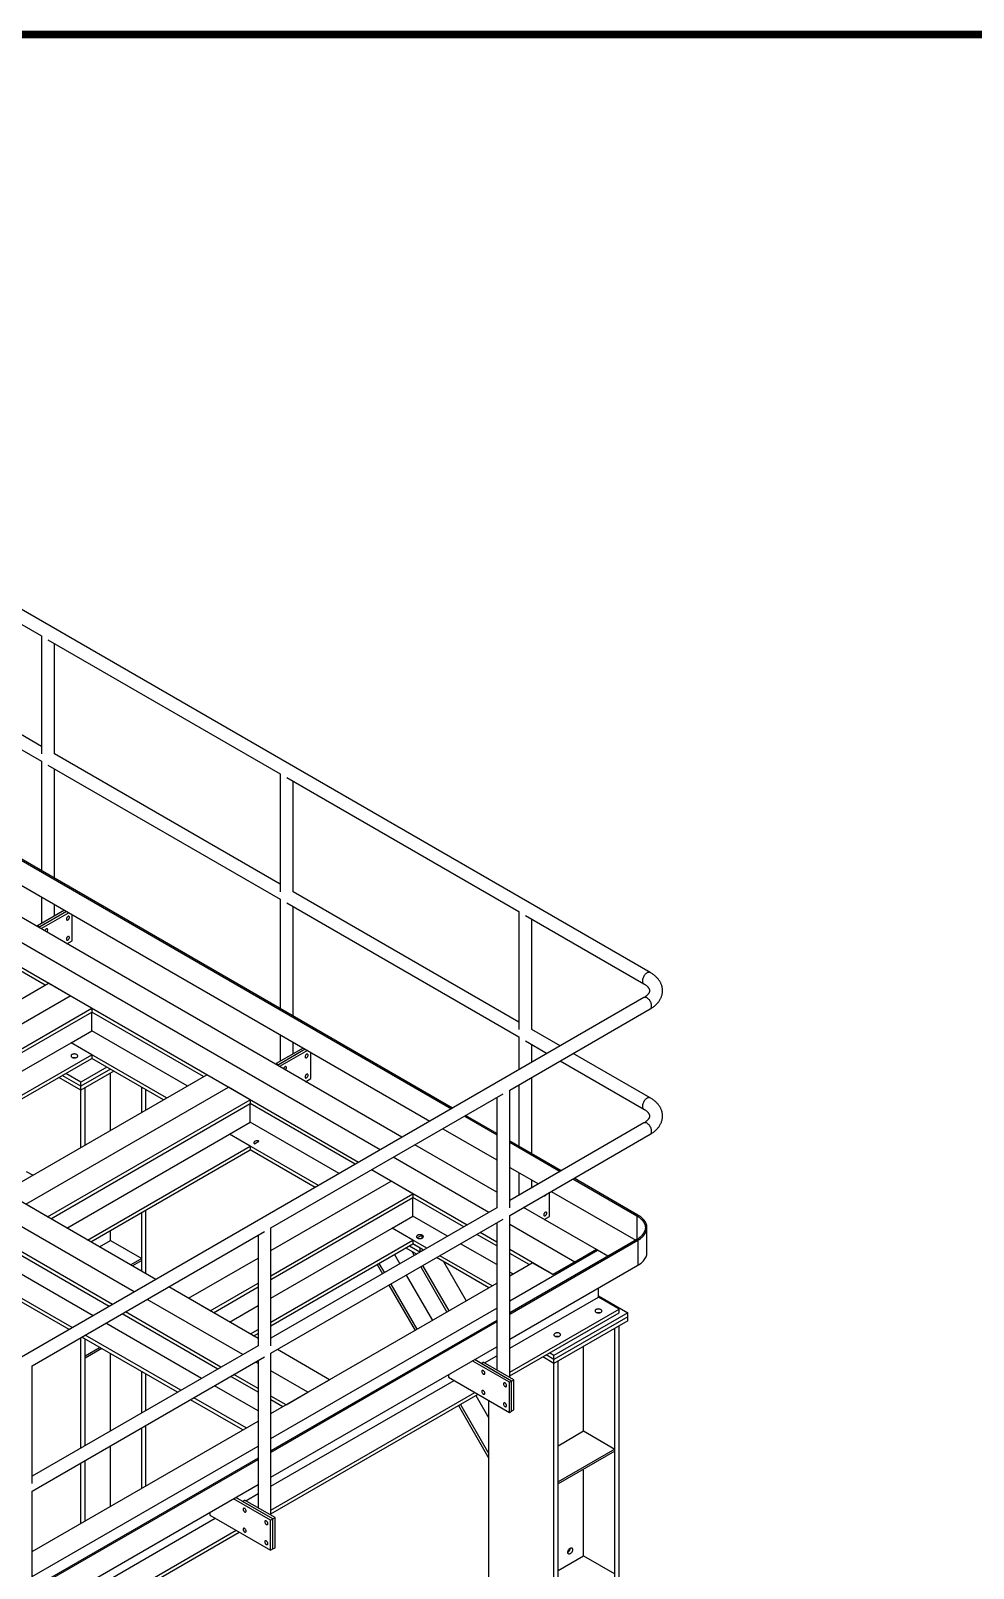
# Model space of a CAD drawing. Header units: millimetres. Extents: x 0 to 16187, y -20471 to 6290.
# Drawn here: x 3511.6 to 3634.4, y 2103.1 to 2303.5 of the extents above; entities that cross this region are included whole.
import ezdxf
from ezdxf.enums import TextEntityAlignment as Align

# ---------------------------------------------------------------- set-up
doc = ezdxf.new("R2010")
doc.units = ezdxf.units.MM
doc.layers.add('BORDER1', color=3, linetype='Continuous')
doc.layers.add('BORDER2', color=7, linetype='Continuous')
doc.styles.add('ROMANC', font='ROMANC', dxfattribs={"height": 5})
doc.styles.add('ROMANS', font='ROMANS.shx', dxfattribs={"width": 0.8})
doc.styles.add('ROMANT', font='ROMANT', dxfattribs={"height": 4})

# ---------------------------------------------------------------- blocks, each defined once
blk = doc.blocks.new('*U609')
at = {"layer": 'BORDER1', "color": 154, "true_color": 0x1859a9, "const_width": 1}
blk.add_lwpolyline([(1.81, 811), (1144, 811), (1144, 0), (0, 0), (0, 811)], close=True, dxfattribs=at)
at = {"layer": 'BORDER2', "flags": 8}
for tag, height, style, p in [('REV-A', 3.24, 'ROMANS', (986.93, 140.25)), ('RE-A', 8.06, 'ROMANT', (1084.63, 7.17))]:
    blk.add_attdef(tag, text='', height=height, dxfattribs=dict(at, style=style)).set_placement(p, align=Align.CENTER)
at = {"layer": 'BORDER2', "style": 'ROMANS', "width": 3.830216}
blk.add_attdef('DATE-A', text='', height=3.24, dxfattribs=at).set_placement((995.51, 140.25), (1008.51, 140.25), align=Align.FIT)
at = {"layer": 'BORDER2'}
for tag, height, style, p in [('DRN-A', 3.24, 'ROMANS', (1018.38, 140.25)), ('CHD-A', 3.24, 'ROMANS', (1032.35, 140.25)), ('APD-A', 3.24, 'ROMANS', (1046.64, 140.25)), ('CONS_CONT_VEND', 4.2, 'ROMANC', (1061.39, 72.83))]:
    blk.add_attdef(tag, text='', height=height, dxfattribs=dict(at, style=style)).set_placement(p, align=Align.CENTER)
at = {"layer": 'BORDER2', "style": 'ROMANS', "width": 0.8}
for tag, p, height in [('1:X', (997.23, 122.55), 3.5), ('LOC', (1042.74, 122.55), 3.5), ('PROJ_NO', (1118.64, 122.55), 3.5), ('CONS_DRG_NO', (1011, 63), 3)]:
    blk.add_attdef(tag, p, '', height=height, dxfattribs=at)
at = {"layer": 'BORDER2', "lineweight": 30, "width": 0.8, "flags": 104}
blk.add_attdef('COMMENTS-A', text='', height=2.2, dxfattribs=at).set_placement((1055.21, 142.07), align=Align.MIDDLE_LEFT)
at = {"layer": 'BORDER2', "style": 'ROMANS', "width": 0.8}
for tag, p in [('PROJECT_TITLE_1', (1061.07, 55.35)), ('PROJECT_TITLE_2', (1061.07, 49.3))]:
    blk.add_attdef(tag, text='', height=3.5, dxfattribs=at).set_placement(p, align=Align.MIDDLE)
at = {"layer": 'BORDER2', "style": 'ROMANT', "width": 0.8}
for tag, p in [('DRG_TITLE_1', (1061.07, 36.31)), ('DRG_TITLE_2', (1061.07, 28.31)), ('DRG_TITLE_3', (1061.07, 20.31))]:
    blk.add_attdef(tag, text='', height=5, dxfattribs=at).set_placement(p, align=Align.CENTER)
at = {"layer": 'BORDER2', "style": 'ROMANT'}
for tag, p in [('AR', (995, 7.17)), ('PA', (1011.74, 7.17)), ('DC', (1028.45, 7.17)), ('TS', (1120.84, 7.17))]:
    blk.add_attdef(tag, p, '', height=8.06, dxfattribs=at)
for tag, p in [('SRNO', (1074.7, 7.17)), ('SH', (1115.8, 7.18))]:
    blk.add_attdef(tag, text='', height=8.06, dxfattribs=at).set_placement(p, align=Align.RIGHT)
at = {"layer": 'BORDER2', "style": 'ROMANS', "flags": 2}
blk.add_attdef('TB_VERSION', text='', height=2, dxfattribs=at).set_placement((1, -1), align=Align.TOP_LEFT)

msp = doc.modelspace()

# ---------------------------------------------------------------- linework, layer by layer
at = {"color": 7, "linetype": 'Continuous', "lineweight": 25}
for p, q in [((3592.31138, 2180.76462), (3412.90425, 2284.33416)), ((3412.34086, 2251.96728), (3566.40257, 2163.02935)), ((3566.54399, 2163.11099), (3412.48228, 2252.04892)), ((3417.74316, 2245.58244), (3563.57369, 2161.39626)), ((3559.9418, 2159.29962), (3414.77283, 2243.10389)), ((3482.69424, 2242.09617), (3512.96287, 2224.62246)), ((3554.28495, 2156.03399), (3409.11597, 2239.83826)), ((3557.11337, 2157.66681), (3411.9444, 2241.47107)), ((3482.69424, 2225.76535), (3512.96287, 2208.29165)), ((3512.96287, 2210.24073), (3483.53817, 2227.22725)), ((3512.96287, 2224.62246), (3512.96287, 2209.26627)), ((3513.80693, 2224.13519), (3544.07556, 2206.66148)), ((3514.65087, 2209.26627), (3514.65087, 2223.648)), ((3512.96287, 2208.29165), (3512.96287, 2194.04271)), ((3513.80693, 2207.80438), (3544.07556, 2190.33067)), ((3544.07556, 2192.27975), (3514.65087, 2209.26627)), ((3514.65087, 2193.06825), (3514.65087, 2207.31719)), ((3544.07556, 2206.66148), (3544.07556, 2191.30529)), ((3544.91963, 2206.17421), (3575.18826, 2188.70051)), ((3545.76356, 2191.30529), (3545.76356, 2205.68702)), ((3512.96287, 2190.61327), (3512.96287, 2187.17169)), ((3544.07556, 2190.33067), (3544.07556, 2176.08173)), ((3544.91963, 2189.8434), (3575.18826, 2172.36969)), ((3575.18826, 2174.31877), (3545.76356, 2191.30529)), ((3515.94369, 2188.89248), (3512.4389, 2186.86921)), ((3516.22653, 2188.7292), (3512.59464, 2186.63255)), ((3516.22653, 2188.7292), (3512.72174, 2186.70592)), ((3516.50937, 2188.56591), (3512.87749, 2186.46927)), ((3514.65087, 2188.14615), (3514.65087, 2189.63881)), ((3516.96438, 2184.90919), (3516.96438, 2188.30324)), ((3545.76356, 2175.10727), (3545.76356, 2189.35621)), ((3575.18826, 2188.70051), (3575.18826, 2173.34431)), ((3576.03233, 2188.21324), (3591.46745, 2179.30273)), ((3576.87626, 2173.34431), (3576.87626, 2187.72604)), ((3513.42878, 2179.12983), (3500.61607, 2186.52645)), ((3512.72174, 2186.70592), (3512.4389, 2186.86921)), ((3512.4389, 2186.86921), (3512.4389, 2186.72246)), ((3516.27215, 2184.50957), (3516.96438, 2184.90919)), ((3427.8836, 2129.74565), (3513.85311, 2179.37479)), ((3430.71202, 2128.11283), (3516.68154, 2177.74198)), ((3516.68154, 2177.74198), (3513.85311, 2179.37479)), ((3519.50996, 2176.10916), (3516.68154, 2177.74198)), ((3433.54045, 2126.48002), (3519.50996, 2176.10916)), ((3591.46745, 2177.49899), (3470.7219, 2107.79407)), ((3519.50996, 2176.10916), (3519.50996, 2175.61923)), ((3573.98476, 2165.45737), (3592.31138, 2176.0371)), ((3493.51679, 2160.61369), (3519.50996, 2175.61923)), ((3519.50996, 2173.18544), (3519.50996, 2175.61923)), ((3534.0763, 2167.21027), (3519.50996, 2175.61923)), ((3495.62475, 2159.39679), (3516.80882, 2171.6261)), ((3516.80882, 2171.6261), (3519.50996, 2173.18544)), ((3519.50996, 2170.06676), (3516.80882, 2171.6261)), ((3529.26719, 2164.43403), (3516.80882, 2171.6261)), ((3531.96834, 2165.99337), (3519.50996, 2173.18544)), ((3544.07556, 2172.65229), (3544.07556, 2169.21071)), ((3545.76356, 2170.18517), (3545.76356, 2171.67783)), ((3575.18826, 2172.36969), (3575.18826, 2168.10122)), ((3576.03233, 2171.88242), (3578.88527, 2170.23545)), ((3580.57341, 2171.20999), (3576.87626, 2173.34431)), ((3498.3259, 2157.83745), (3519.50996, 2170.06676)), ((3519.50996, 2170.06676), (3519.50996, 2169.57683)), ((3547.05638, 2170.9315), (3543.5516, 2168.90823)), ((3547.33923, 2170.76822), (3543.70734, 2168.67158)), ((3547.33923, 2170.76822), (3543.83444, 2168.74495)), ((3547.62207, 2170.60494), (3543.99019, 2168.50829)), ((3548.07708, 2166.94821), (3548.07708, 2170.34226)), ((3576.87626, 2169.07568), (3576.87626, 2171.39523)), ((3592.31138, 2164.43381), (3582.26154, 2170.23545)), ((3498.75023, 2157.59249), (3519.50996, 2169.57683)), ((3518.09575, 2166.47448), (3516.11585, 2167.61745)), ((3521.48986, 2168.43386), (3518.09575, 2166.47448)), ((3521.94249, 2168.17257), (3518.09575, 2165.9519)), ((3522.39511, 2167.91128), (3518.09575, 2165.42931)), ((3528.84285, 2164.18907), (3519.50996, 2169.57683)), ((3521.95655, 2160.21369), (3521.95655, 2167.6581)), ((3543.83444, 2168.74495), (3543.5516, 2168.90823)), ((3543.5516, 2168.90823), (3543.5516, 2168.76149)), ((3580.57341, 2169.26091), (3591.46745, 2162.97192)), ((3508.08312, 2152.20473), (3534.50063, 2167.45523)), ((3510.91155, 2150.57191), (3537.32906, 2165.82242)), ((3518.09575, 2165.42931), (3515.21061, 2167.09487)), ((3518.09575, 2165.9519), (3515.66323, 2167.35616)), ((3518.09575, 2165.9519), (3518.09575, 2166.47448)), ((3518.09575, 2165.42931), (3518.09575, 2165.9519)), ((3518.63315, 2158.29513), (3518.63315, 2165.73954)), ((3526.04363, 2162.57311), (3526.04363, 2165.80503)), ((3537.32906, 2165.82242), (3534.50063, 2167.45523)), ((3540.15748, 2164.1896), (3537.32906, 2165.82242)), ((3547.38485, 2166.5486), (3548.07708, 2166.94821)), ((3575.18826, 2166.15213), (3575.18826, 2158.12076)), ((3576.87626, 2157.14629), (3576.87626, 2167.1266)), ((3513.73997, 2148.9391), (3540.15748, 2164.1896)), ((3514.16431, 2148.69413), (3540.15748, 2163.69968)), ((3518.09575, 2157.9849), (3518.09575, 2165.42931)), ((3526.58103, 2162.88335), (3526.58103, 2165.49479)), ((3540.15748, 2164.1896), (3540.15748, 2163.69968)), ((3540.15748, 2161.26588), (3540.15748, 2163.69968)), ((3553.86061, 2155.78903), (3540.15748, 2163.69968)), ((3542.87206, 2147.49639), (3573.14069, 2164.9701)), ((3572.29676, 2164.48291), (3572.29676, 2150.10117)), ((3573.98476, 2150.10117), (3573.98476, 2165.45737)), ((3568.09071, 2162.0548), (3572.29676, 2159.6267)), ((3572.29676, 2159.78998), (3568.23213, 2162.13645)), ((3527.86744, 2140.78349), (3493.09246, 2160.85866)), ((3516.27227, 2147.47724), (3537.45633, 2159.70654)), ((3537.45633, 2159.70654), (3540.15748, 2161.26588)), ((3540.15748, 2158.1472), (3537.45633, 2159.70654)), ((3549.05151, 2153.01279), (3537.45633, 2159.70654)), ((3551.75265, 2154.57213), (3540.15748, 2161.26588)), ((3565.26182, 2160.42172), (3572.29676, 2156.36054)), ((3591.46745, 2161.16817), (3573.98476, 2151.07563)), ((3573.98476, 2149.12655), (3592.31138, 2159.70628)), ((3525.03901, 2139.15067), (3490.26403, 2159.22584)), ((3518.97341, 2145.9179), (3540.15748, 2158.1472)), ((3519.39775, 2145.67293), (3540.15748, 2157.65727)), ((3540.15748, 2158.1472), (3540.15748, 2157.65727)), ((3548.62717, 2152.76783), (3540.15748, 2157.65727)), ((3540.70303, 2158.46213), (3541.309, 2158.81195)), ((3572.29676, 2152.16726), (3561.62994, 2158.32508)), ((3580.68843, 2154.94558), (3573.98476, 2158.81552)), ((3573.98476, 2158.65224), (3580.54701, 2154.86394)), ((3522.21058, 2137.51785), (3487.4356, 2157.59302)), ((3521.78625, 2137.27289), (3487.4356, 2157.1031)), ((3571.25781, 2149.5014), (3558.80151, 2156.69226)), ((3511.81342, 2154.35818), (3511.02468, 2154.81351)), ((3558.54226, 2153.5763), (3555.97308, 2155.05945)), ((3568.42938, 2147.86858), (3555.97308, 2155.05945)), ((3573.98476, 2155.38608), (3577.71812, 2153.23086)), ((3575.18826, 2154.69131), (3575.18826, 2151.7704)), ((3576.87626, 2152.74486), (3576.87626, 2153.71685)), ((3582.23514, 2153.8894), (3590.5544, 2149.08679)), ((3590.69582, 2149.16843), (3582.37657, 2153.97104)), ((3519.67829, 2136.05599), (3490.13675, 2153.10996)), ((3542.87206, 2144.53008), (3558.54226, 2153.5763)), ((3542.87206, 2141.26445), (3561.37069, 2151.94348)), ((3561.37069, 2151.94348), (3558.54226, 2153.5763)), ((3561.37069, 2151.94348), (3561.37069, 2151.45355)), ((3579.18978, 2148.98723), (3579.18978, 2152.13134)), ((3579.40626, 2152.25631), (3590.41252, 2145.90254)), ((3516.97714, 2134.49665), (3487.4356, 2151.55062)), ((3516.55281, 2134.25169), (3487.4356, 2151.0607)), ((3513.73997, 2148.9391), (3510.91155, 2150.57191)), ((3526.58103, 2141.52611), (3526.58103, 2149.81976)), ((3542.87206, 2140.77453), (3561.37069, 2151.45355)), ((3572.29676, 2150.10117), (3542.87206, 2133.11465)), ((3561.37069, 2149.01976), (3561.37069, 2151.45355)), ((3568.00505, 2147.62362), (3561.37069, 2151.45355)), ((3574.08624, 2151.13421), (3573.98476, 2151.19279)), ((3585.28504, 2144.66928), (3575.77437, 2150.15967)), ((3526.04363, 2141.83635), (3526.04363, 2149.50952)), ((3542.87206, 2131.16557), (3573.14069, 2148.63928)), ((3558.66954, 2147.46042), (3561.37069, 2149.01976)), ((3565.89709, 2146.40672), (3561.37069, 2149.01976)), ((3572.29676, 2148.15209), (3572.29676, 2128.98105)), ((3573.98476, 2128.00659), (3573.98476, 2149.12655)), ((3582.45661, 2143.03647), (3573.98476, 2147.92716)), ((3578.49755, 2148.58762), (3579.18978, 2148.98723)), ((3590.5544, 2149.08679), (3590.5544, 2145.98444)), ((3511.75936, 2129.53541), (3542.02799, 2147.00912)), ((3520.51895, 2145.02568), (3521.95655, 2145.85559)), ((3521.95655, 2145.85559), (3521.95655, 2147.1501)), ((3521.95655, 2145.85559), (3526.04363, 2143.49617)), ((3541.18406, 2146.52193), (3541.18406, 2132.14019)), ((3542.87206, 2132.14019), (3542.87206, 2147.49639)), ((3542.87206, 2138.34073), (3558.66954, 2147.46042)), ((3542.87206, 2135.22205), (3561.37069, 2145.90108)), ((3561.37069, 2145.90108), (3558.66954, 2147.46042)), ((3563.19594, 2144.84738), (3558.66954, 2147.46042)), ((3561.37069, 2145.90108), (3561.37069, 2145.41115)), ((3561.91623, 2146.21601), (3562.5222, 2146.56583)), ((3562.5222, 2146.56583), (3562.5222, 2146.13437)), ((3572.29676, 2145.14607), (3569.69319, 2146.64908)), ((3572.29676, 2145.63599), (3570.11752, 2146.89404)), ((3590.5544, 2145.98444), (3573.98476, 2136.419)), ((3573.98476, 2136.25571), (3590.69582, 2145.9028)), ((3590.69582, 2145.9028), (3590.69582, 2142.63664)), ((3591.86739, 2144.26946), (3591.86739, 2147.53562)), ((3542.87206, 2134.73212), (3561.37069, 2145.41115)), ((3558.95448, 2144.01631), (3559.65488, 2142.80317)), ((3560.46544, 2144.88857), (3561.86636, 2144.07983)), ((3560.91806, 2145.14986), (3562.28992, 2144.3579)), ((3561.22772, 2144.44851), (3561.54702, 2143.89548)), ((3561.37069, 2145.41115), (3562.28992, 2144.88049)), ((3562.77161, 2144.60242), (3561.37069, 2145.41115)), ((3561.72772, 2144.15987), (3561.79704, 2144.03981)), ((3562.28992, 2144.88049), (3562.28992, 2144.3579)), ((3562.28992, 2144.3579), (3562.74255, 2144.61919)), ((3562.28992, 2144.3579), (3562.28992, 2144.32435)), ((3571.26926, 2139.69683), (3564.45975, 2143.62788)), ((3571.69359, 2139.94179), (3564.88408, 2143.87284)), ((3572.29676, 2142.71227), (3567.58523, 2145.43218)), ((3579.62818, 2141.40365), (3573.98476, 2144.66153)), ((3573.98476, 2137.99882), (3585.41232, 2144.59581)), ((3576.5027, 2142.71803), (3573.98476, 2144.1716)), ((3585.28504, 2144.66928), (3579.62818, 2141.40365)), ((3585.28504, 2144.66928), (3582.45661, 2143.03647)), ((3585.41232, 2144.59581), (3585.28504, 2144.66928)), ((3586.78063, 2143.80589), (3585.41232, 2144.59581)), ((3526.04363, 2143.49617), (3524.60603, 2142.66626)), ((3526.04363, 2143.23488), (3524.83234, 2142.53561)), ((3526.04363, 2143.23488), (3526.04363, 2143.49617)), ((3532.12475, 2138.32579), (3541.18406, 2143.55562)), ((3556.69627, 2142.71267), (3557.39668, 2141.49954)), ((3556.94629, 2142.85701), (3557.6467, 2141.64387)), ((3562.39102, 2142.43362), (3565.7955, 2136.53689)), ((3562.64104, 2142.57796), (3566.04552, 2136.68122)), ((3565.34774, 2143.11525), (3568.30826, 2137.98748)), ((3573.98476, 2141.26445), (3576.92704, 2142.96299)), ((3573.98476, 2132.98955), (3590.69582, 2142.63664)), ((3574.39474, 2141.50113), (3573.98476, 2141.73781)), ((3579.62818, 2141.40365), (3576.92704, 2142.96299)), ((3579.62818, 2141.40365), (3582.45661, 2143.03647)), ((3532.12475, 2138.32579), (3529.55558, 2139.80894)), ((3541.18406, 2133.09596), (3529.55558, 2139.80894)), ((3534.95318, 2136.69298), (3541.18406, 2140.28999)), ((3535.37751, 2136.44801), (3541.18406, 2139.80006)), ((3542.87206, 2123.30347), (3572.29676, 2140.28999)), ((3558.24068, 2140.03769), (3561.64516, 2134.14095)), ((3558.4907, 2140.18202), (3561.89518, 2134.28528)), ((3560.49888, 2141.34132), (3563.90336, 2135.44458)), ((3585.5396, 2138.47993), (3585.5396, 2139.66001)), ((3539.18345, 2130.98526), (3526.72715, 2138.17613)), ((3534.95318, 2136.69298), (3532.12475, 2138.32579)), ((3573.98476, 2131.80946), (3585.5396, 2138.47993)), ((3585.5396, 2138.64313), (3589.37211, 2136.43066)), ((3588.24074, 2136.92059), (3585.5396, 2138.47993)), ((3535.93069, 2129.10748), (3523.47439, 2136.29835)), ((3536.35502, 2129.35244), (3523.89872, 2136.54331)), ((3537.48547, 2135.23111), (3541.18406, 2137.36627)), ((3542.87206, 2120.03784), (3572.29676, 2137.02436)), ((3573.98476, 2128.69078), (3588.24074, 2136.92059)), ((3573.98476, 2128.20086), (3588.24074, 2136.43066)), ((3589.37211, 2136.43066), (3579.75546, 2130.87909)), ((3589.37211, 2135.90808), (3579.75546, 2130.3565)), ((3588.24074, 2136.43066), (3588.24074, 2136.92059)), ((3589.37211, 2135.90808), (3589.37211, 2136.43066)), ((3589.37211, 2135.38549), (3589.37211, 2135.90808)), ((3533.82273, 2127.89058), (3521.36643, 2135.08145)), ((3540.18662, 2133.67177), (3541.18406, 2134.24759)), ((3540.61095, 2133.42681), (3541.18406, 2133.75766)), ((3572.29676, 2135.44453), (3542.87206, 2118.45802)), ((3542.87206, 2118.29474), (3572.29676, 2135.28125)), ((3589.37211, 2135.38549), (3579.75546, 2129.83392)), ((3587.70334, 2023.7741), (3587.70334, 2134.42213)), ((3588.24074, 2023.55206), (3588.24074, 2134.73236)), ((3541.18406, 2132.14019), (3511.75936, 2115.15368)), ((3518.09575, 2118.81159), (3518.09575, 2133.19333)), ((3530.69724, 2126.08628), (3518.24095, 2133.27715)), ((3518.63315, 2119.12183), (3518.63315, 2133.05073)), ((3520.58993, 2131.92111), (3518.63315, 2130.79149)), ((3520.81624, 2131.79047), (3518.63315, 2130.5302)), ((3531.12158, 2126.33124), (3518.66528, 2133.52211)), ((3542.87206, 2115.02857), (3572.29676, 2132.01509)), ((3550.50953, 2127.71249), (3543.70001, 2131.64354)), ((3583.61627, 2121.03854), (3583.61627, 2132.06271)), ((3511.75936, 2113.20459), (3542.02799, 2130.6783)), ((3518.63315, 2130.5302), (3518.63315, 2130.79149)), ((3521.95655, 2121.04039), (3521.95655, 2131.13217)), ((3541.18406, 2129.83033), (3540.87158, 2130.01072)), ((3541.18406, 2130.19111), (3541.18406, 2111.02007)), ((3542.87206, 2110.04561), (3542.87206, 2131.16557)), ((3573.94304, 2127.37755), (3569.10324, 2130.17151)), ((3574.22589, 2127.54083), (3569.38608, 2130.33479)), ((3570.26609, 2129.82677), (3570.54893, 2129.99005)), ((3574.22589, 2127.54083), (3570.26609, 2129.82677)), ((3574.50873, 2127.70411), (3570.54893, 2129.99005)), ((3570.69102, 2129.90803), (3572.29676, 2130.835)), ((3579.75546, 2129.83392), (3578.28453, 2130.68307)), ((3579.75546, 2130.3565), (3578.73716, 2130.94436)), ((3579.75546, 2130.87909), (3579.18978, 2131.20565)), ((3579.75546, 2130.3565), (3579.75546, 2130.87909)), ((3579.75546, 2129.83392), (3579.75546, 2130.3565)), ((3579.75546, 2018.65361), (3579.75546, 2129.83392)), ((3580.29286, 2018.96385), (3580.29286, 2130.14415)), ((3511.75936, 2114.17921), (3511.75936, 2129.53541)), ((3526.04363, 2123.39981), (3526.04363, 2128.77276)), ((3526.58103, 2123.71004), (3526.58103, 2128.46252)), ((3541.18406, 2126.07477), (3537.61882, 2128.13294)), ((3541.18406, 2126.5647), (3538.04316, 2128.3779)), ((3547.6811, 2126.07967), (3542.87206, 2128.85587)), ((3542.87206, 2113.84848), (3566.73067, 2127.62177)), ((3547.6811, 2126.07967), (3550.50953, 2127.71249)), ((3566.02345, 2128.39358), (3566.02345, 2128.03004)), ((3566.02345, 2128.03004), (3573.94304, 2123.45815)), ((3574.22589, 2127.54083), (3574.50873, 2127.70411)), ((3574.50873, 2123.78471), (3574.50873, 2127.70411)), ((3541.18406, 2123.64097), (3535.51086, 2126.91604)), ((3542.87206, 2110.72981), (3569.43182, 2126.06243)), ((3542.87206, 2110.23988), (3569.85615, 2125.81746)), ((3544.85267, 2124.44685), (3542.87206, 2125.59024)), ((3544.85267, 2124.44685), (3547.6811, 2126.07967)), ((3569.56022, 2125.64663), (3571.27018, 2122.68488)), ((3573.94304, 2127.37755), (3574.22589, 2127.54083)), ((3573.94304, 2123.45815), (3573.94304, 2127.37755)), ((3574.22589, 2123.62143), (3574.22589, 2127.54083)), ((3539.1949, 2121.18069), (3532.38538, 2125.11174)), ((3539.61923, 2121.42565), (3532.80971, 2125.3567)), ((3544.42834, 2124.20189), (3542.87206, 2125.10031)), ((3567.30201, 2124.34299), (3571.27018, 2117.46992)), ((3567.55203, 2124.48733), (3571.27018, 2118.04731)), ((3571.27018, 2023.55206), (3571.27018, 2125.00116)), ((3573.94304, 2123.45815), (3574.22589, 2123.62143)), ((3574.22589, 2123.62143), (3574.50873, 2123.78471)), ((3511.75936, 2105.34249), (3541.18406, 2122.32901)), ((3526.58103, 2113.89886), (3526.58103, 2121.76096)), ((3526.04363, 2113.58863), (3526.04363, 2121.45073)), ((3580.29286, 2119.11998), (3583.61627, 2121.03854)), ((3583.61627, 2121.03854), (3587.70334, 2118.67912)), ((3511.75936, 2102.07686), (3541.18406, 2119.06338)), ((3521.95655, 2111.22921), (3521.95655, 2119.09131)), ((3587.70334, 2118.67912), (3580.29286, 2114.40114)), ((3587.70334, 2118.41782), (3580.29286, 2114.13984)), ((3587.70334, 2118.41782), (3587.70334, 2118.67912)), ((3541.18406, 2117.48356), (3511.75936, 2100.49704)), ((3511.75936, 2100.33376), (3541.18406, 2117.32027)), ((3518.09575, 2109.00041), (3518.09575, 2116.86251)), ((3518.63315, 2109.31065), (3518.63315, 2117.17275)), ((3583.61627, 2104.77304), (3583.61627, 2116.0584)), ((3511.75936, 2097.06759), (3541.18406, 2114.05411)), ((3580.29286, 2114.13984), (3580.29286, 2114.40114)), ((3511.75936, 2092.08463), (3511.75936, 2113.20459)), ((3542.83035, 2109.41657), (3537.99054, 2112.21053)), ((3543.11319, 2109.57985), (3538.27338, 2112.37381)), ((3539.15339, 2111.86579), (3539.43623, 2112.02907)), ((3543.11319, 2109.57985), (3539.15339, 2111.86579)), ((3543.39603, 2109.74313), (3539.43623, 2112.02907)), ((3539.57832, 2111.94705), (3541.18406, 2112.87402)), ((3511.75936, 2095.88751), (3535.61797, 2109.66079)), ((3534.91075, 2110.4326), (3534.91075, 2110.06906)), ((3534.91075, 2110.06906), (3542.83035, 2105.49717)), ((3542.83035, 2109.41657), (3543.11319, 2109.57985)), ((3543.11319, 2109.57985), (3543.39603, 2109.74313)), ((3543.11319, 2105.66045), (3543.11319, 2109.57985)), ((3543.39603, 2105.82374), (3543.39603, 2109.74313)), ((3511.75936, 2092.76883), (3538.31912, 2108.10145)), ((3511.75936, 2092.2789), (3538.74345, 2107.85649)), ((3542.83035, 2105.49717), (3542.83035, 2109.41657)), ((3542.83035, 2105.49717), (3543.11319, 2105.66045)), ((3543.11319, 2105.66045), (3543.39603, 2105.82374)), ((3580.29286, 2102.85448), (3583.61627, 2104.77304)), ((3583.61627, 2104.77304), (3587.70334, 2102.41362))]:
    msp.add_line(p, q, dxfattribs=at)
at = {"color": 7, "linetype": 'Continuous', "lineweight": 25, "flags": 128}
for points in [[(3516.59668, 2187.96309), (3516.59172, 2188.0111), (3516.57708, 2188.05097), (3516.55349, 2188.0807), (3516.52214, 2188.0988), (3516.4846, 2188.10437), (3516.44275, 2188.09712), (3516.39869, 2188.07742), (3516.35464, 2188.04626), (3516.31279, 2188.00519), (3516.27525, 2187.95628), (3516.2439, 2187.90198), (3516.22031, 2187.84501), (3516.20567, 2187.78823), (3516.2007, 2187.73449), (3516.20567, 2187.68648), (3516.22031, 2187.64661), (3516.2439, 2187.61688), (3516.27525, 2187.59878), (3516.31279, 2187.59321), (3516.35464, 2187.60046), (3516.39869, 2187.62016), (3516.44275, 2187.65132), (3516.4846, 2187.69239), (3516.52214, 2187.7413), (3516.55349, 2187.7956), (3516.57708, 2187.85257), (3516.59172, 2187.90935), (3516.59668, 2187.96309)], [(3513.76826, 2186.33027), (3513.76329, 2186.37828), (3513.74865, 2186.41815), (3513.72506, 2186.44788), (3513.69371, 2186.46599), (3513.65617, 2186.47155), (3513.61432, 2186.46431), (3513.57027, 2186.4446), (3513.52621, 2186.41344), (3513.48436, 2186.37237), (3513.44682, 2186.32346), (3513.41547, 2186.26916), (3513.39188, 2186.21219), (3513.38199, 2186.17803)], [(3516.59668, 2185.35016), (3516.59172, 2185.39817), (3516.57708, 2185.43804), (3516.55349, 2185.46777), (3516.52214, 2185.48587), (3516.4846, 2185.49144), (3516.44275, 2185.48419), (3516.39869, 2185.46449), (3516.35464, 2185.43332), (3516.31279, 2185.39226), (3516.27525, 2185.34335), (3516.2439, 2185.28905), (3516.22031, 2185.23208), (3516.20567, 2185.1753), (3516.2007, 2185.12156), (3516.20567, 2185.07355), (3516.22031, 2185.03368), (3516.2439, 2185.00395), (3516.27525, 2184.98584), (3516.31279, 2184.98028), (3516.35464, 2184.98753), (3516.39869, 2185.00723), (3516.44275, 2185.03839), (3516.4846, 2185.07946), (3516.52214, 2185.12837), (3516.55349, 2185.18267), (3516.57708, 2185.23964), (3516.59172, 2185.29641), (3516.59668, 2185.35016)], [(3591.88941, 2180.72284), (3591.81152, 2180.67197), (3591.73495, 2180.61019), (3591.66103, 2180.53853), (3591.59102, 2180.45825), (3591.52611, 2180.37069), (3591.46741, 2180.27737), (3591.41594, 2180.17988), (3591.37257, 2180.07989), (3591.33805, 2179.97911), (3591.31295, 2179.87926), (3591.29772, 2179.78205), (3591.29262, 2179.68915), (3591.29772, 2179.60215), (3591.31295, 2179.52252), (3591.33805, 2179.45165), (3591.37257, 2179.39073), (3591.41594, 2179.34081), (3591.4674, 2179.30276)], [(3592.31143, 2180.76459), (3592.31141, 2180.7646), (3592.25272, 2180.79016), (3592.18781, 2180.80277), (3592.1178, 2180.80222), (3592.04388, 2180.78852), (3591.96731, 2180.76191), (3591.88941, 2180.72284)], [(3591.88941, 2177.45721), (3591.81152, 2177.49628), (3591.73495, 2177.52289), (3591.66103, 2177.53659), (3591.59102, 2177.53714), (3591.52611, 2177.52453), (3591.46745, 2177.49899)], [(3592.31138, 2176.0371), (3592.31141, 2176.03712), (3592.36289, 2176.07518), (3592.40626, 2176.1251), (3592.44078, 2176.18602), (3592.46588, 2176.25689), (3592.48111, 2176.33651), (3592.48621, 2176.42352), (3592.48111, 2176.51642), (3592.46588, 2176.61363), (3592.44078, 2176.71348), (3592.40626, 2176.81426), (3592.36289, 2176.91425), (3592.31141, 2177.01174), (3592.25272, 2177.10506), (3592.18781, 2177.19261), (3592.1178, 2177.2729), (3592.04388, 2177.34455), (3591.96731, 2177.40634), (3591.88941, 2177.45721)], [(3517.55835, 2170.08309), (3517.4978, 2170.11227), (3517.42919, 2170.13474), (3517.35473, 2170.14978), (3517.27682, 2170.15691), (3517.19796, 2170.15589), (3517.12068, 2170.14675), (3517.04747, 2170.1298), (3516.98068, 2170.10557), (3516.92245, 2170.07485), (3516.87466, 2170.03862), (3516.83885, 2169.99804), (3516.81617, 2169.95443), (3516.80733, 2169.90917), (3516.81264, 2169.86374), (3516.83191, 2169.81958), (3516.86454, 2169.77812), (3516.90946, 2169.74069), (3516.96524, 2169.70849), (3517.03008, 2169.68256), (3517.1019, 2169.66372), (3517.17839, 2169.6526), (3517.2571, 2169.64953), (3517.33548, 2169.65463), (3517.41103, 2169.66773), (3517.48132, 2169.6884), (3517.54408, 2169.71599), (3517.5973, 2169.7496), (3517.63927, 2169.78816), (3517.66863, 2169.83042), (3517.68446, 2169.87504), (3517.68623, 2169.92056), (3517.67389, 2169.96554), (3517.64783, 2170.00852), (3517.6089, 2170.04813), (3517.55835, 2170.08309)], [(3547.70938, 2170.00211), (3547.70442, 2170.05012), (3547.68978, 2170.08999), (3547.66619, 2170.11972), (3547.63484, 2170.13783), (3547.5973, 2170.14339), (3547.55545, 2170.13614), (3547.51139, 2170.11644), (3547.46734, 2170.08528), (3547.42549, 2170.04421), (3547.38795, 2169.9953), (3547.3566, 2169.941), (3547.33301, 2169.88403), (3547.31837, 2169.82725), (3547.3134, 2169.77351), (3547.31837, 2169.7255), (3547.33301, 2169.68563), (3547.3566, 2169.6559), (3547.38795, 2169.6378), (3547.42549, 2169.63223), (3547.46734, 2169.63948), (3547.51139, 2169.65918), (3547.55545, 2169.69035), (3547.5973, 2169.73141), (3547.63484, 2169.78032), (3547.66619, 2169.83462), (3547.68978, 2169.89159), (3547.70442, 2169.94837), (3547.70938, 2170.00211)], [(3544.88096, 2168.36929), (3544.87599, 2168.4173), (3544.86135, 2168.45717), (3544.83776, 2168.48691), (3544.80641, 2168.50501), (3544.76887, 2168.51058), (3544.72702, 2168.50333), (3544.68297, 2168.48363), (3544.63891, 2168.45246), (3544.59706, 2168.41139), (3544.55952, 2168.36248), (3544.52817, 2168.30818), (3544.50458, 2168.25122), (3544.49469, 2168.21705)], [(3547.70938, 2167.38918), (3547.70442, 2167.43719), (3547.68978, 2167.47706), (3547.66619, 2167.50679), (3547.63484, 2167.52489), (3547.5973, 2167.53046), (3547.55545, 2167.52321), (3547.51139, 2167.50351), (3547.46734, 2167.47235), (3547.42549, 2167.43128), (3547.38795, 2167.38237), (3547.3566, 2167.32807), (3547.33301, 2167.2711), (3547.31837, 2167.21432), (3547.3134, 2167.16058), (3547.31837, 2167.11257), (3547.33301, 2167.0727), (3547.3566, 2167.04297), (3547.38795, 2167.02487), (3547.42549, 2167.0193), (3547.46734, 2167.02655), (3547.51139, 2167.04625), (3547.55545, 2167.07741), (3547.5973, 2167.11848), (3547.63484, 2167.16739), (3547.66619, 2167.22169), (3547.68978, 2167.27866), (3547.70442, 2167.33544), (3547.70938, 2167.38918)], [(3591.88941, 2164.39202), (3591.81152, 2164.34116), (3591.73495, 2164.27937), (3591.66103, 2164.20772), (3591.59102, 2164.12743), (3591.52611, 2164.03988), (3591.46741, 2163.94656), (3591.41594, 2163.84907), (3591.37257, 2163.74907), (3591.33805, 2163.64829), (3591.31295, 2163.54844), (3591.29772, 2163.45124), (3591.29262, 2163.35834), (3591.29772, 2163.27133), (3591.31295, 2163.19171), (3591.33805, 2163.12083), (3591.37257, 2163.05991), (3591.41594, 2163.01), (3591.4674, 2162.97195)], [(3592.31143, 2164.43378), (3592.31141, 2164.43379), (3592.25272, 2164.45934), (3592.18781, 2164.47195), (3592.1178, 2164.47141), (3592.04388, 2164.45771), (3591.96731, 2164.4311), (3591.88941, 2164.39202)], [(3591.88941, 2161.12639), (3591.81152, 2161.16546), (3591.73495, 2161.19208), (3591.66103, 2161.20577), (3591.59102, 2161.20632), (3591.52611, 2161.19371), (3591.46745, 2161.16817)], [(3592.31138, 2159.70628), (3592.31141, 2159.7063), (3592.36289, 2159.74436), (3592.40626, 2159.79428), (3592.44078, 2159.8552), (3592.46588, 2159.92608), (3592.48111, 2160.0057), (3592.48621, 2160.0927), (3592.48111, 2160.18561), (3592.46588, 2160.28281), (3592.44078, 2160.38266), (3592.40626, 2160.48344), (3592.36289, 2160.58343), (3592.31141, 2160.68092), (3592.25272, 2160.77424), (3592.18781, 2160.8618), (3592.1178, 2160.94209), (3592.04388, 2161.01374), (3591.96731, 2161.07552), (3591.88941, 2161.12639)], [(3541.309, 2158.81195), (3541.2388, 2158.83237), (3541.16344, 2158.84525), (3541.08531, 2158.85018), (3541.0069, 2158.84701), (3540.93072, 2158.83584), (3540.8592, 2158.81702), (3540.79463, 2158.79116), (3540.73905, 2158.75907), (3540.69425, 2158.72179), (3540.66165, 2158.68051), (3540.6423, 2158.63653), (3540.63681, 2158.59127), (3540.64535, 2158.54616), (3540.66766, 2158.50266), (3540.70303, 2158.46213)], [(3578.45667, 2151.70813), (3578.4693, 2151.69492), (3578.50065, 2151.67682), (3578.53819, 2151.67125), (3578.58003, 2151.6785), (3578.62409, 2151.6982), (3578.66815, 2151.72937), (3578.71, 2151.77043), (3578.74754, 2151.81934), (3578.77889, 2151.87364), (3578.79151, 2151.90143)], [(3578.82208, 2149.4282), (3578.81712, 2149.47621), (3578.80247, 2149.51608), (3578.77889, 2149.54581), (3578.74754, 2149.56392), (3578.71, 2149.56948), (3578.66815, 2149.56223), (3578.62409, 2149.54253), (3578.58003, 2149.51137), (3578.53819, 2149.4703), (3578.50065, 2149.42139), (3578.4693, 2149.36709), (3578.44571, 2149.31012), (3578.43107, 2149.25335), (3578.4261, 2149.1996), (3578.43107, 2149.1516), (3578.44571, 2149.11172), (3578.4693, 2149.08199), (3578.50065, 2149.06389), (3578.53819, 2149.05832), (3578.58003, 2149.06557), (3578.62409, 2149.08527), (3578.66815, 2149.11644), (3578.71, 2149.1575), (3578.74754, 2149.20641), (3578.77889, 2149.26071), (3578.80247, 2149.31768), (3578.81712, 2149.37446), (3578.82208, 2149.4282)], [(3590.5544, 2149.08679), (3590.71781, 2148.98633), (3590.86998, 2148.88015), (3591.0103, 2148.76866), (3591.13821, 2148.6523), (3591.25322, 2148.53153), (3591.35486, 2148.40684), (3591.44274, 2148.27871), (3591.51651, 2148.14764), (3591.57588, 2148.01416), (3591.62061, 2147.87879), (3591.65053, 2147.74206), (3591.66552, 2147.60452), (3591.66552, 2147.46671), (3591.65053, 2147.32917), (3591.62061, 2147.19245), (3591.57588, 2147.05708), (3591.51651, 2146.9236), (3591.44274, 2146.79253), (3591.35486, 2146.6644), (3591.25322, 2146.5397), (3591.13821, 2146.41894), (3591.0103, 2146.30258), (3590.86998, 2146.19109), (3590.71781, 2146.0849), (3590.5544, 2145.98444)], [(3590.69582, 2145.9028), (3590.86143, 2146.00437), (3591.01613, 2146.11152), (3591.15933, 2146.22387), (3591.29052, 2146.34101), (3591.40922, 2146.4625), (3591.51499, 2146.58791), (3591.60746, 2146.71678), (3591.68627, 2146.84864), (3591.75116, 2146.983), (3591.80187, 2147.11938), (3591.83823, 2147.25728), (3591.86009, 2147.3962), (3591.86739, 2147.53562), (3591.86009, 2147.67504), (3591.83823, 2147.81396), (3591.80187, 2147.95185), (3591.75116, 2148.08823), (3591.68627, 2148.2226), (3591.60746, 2148.35445), (3591.51499, 2148.48332), (3591.40922, 2148.60873), (3591.29052, 2148.73023), (3591.15933, 2148.84737), (3591.01613, 2148.95972), (3590.86143, 2149.06687), (3590.69582, 2149.16843)], [(3562.5222, 2146.56583), (3562.45201, 2146.58625), (3562.37664, 2146.59913), (3562.29851, 2146.60406), (3562.2201, 2146.60089), (3562.14393, 2146.58972), (3562.07241, 2146.5709), (3562.00783, 2146.54504), (3561.95225, 2146.51295), (3561.90745, 2146.47567), (3561.87485, 2146.43438), (3561.8555, 2146.39041), (3561.85001, 2146.34515), (3561.85855, 2146.30004), (3561.88087, 2146.25653), (3561.91623, 2146.21601)], [(3561.9788, 2146.52971), (3561.92824, 2146.49475), (3561.88931, 2146.45515), (3561.86326, 2146.41217), (3561.85092, 2146.36719), (3561.85269, 2146.32166), (3561.86851, 2146.27705), (3561.89788, 2146.23478), (3561.93985, 2146.19623), (3561.99307, 2146.16261), (3562.05583, 2146.13503), (3562.12612, 2146.11435), (3562.20167, 2146.10126), (3562.28005, 2146.09616), (3562.35876, 2146.09922), (3562.43525, 2146.11035), (3562.50707, 2146.12918), (3562.57191, 2146.15511), (3562.62769, 2146.18731), (3562.67261, 2146.22475), (3562.70523, 2146.26621), (3562.72451, 2146.31037), (3562.72981, 2146.3558), (3562.72098, 2146.40105), (3562.6983, 2146.44467), (3562.66248, 2146.48524), (3562.6147, 2146.52147), (3562.55647, 2146.5522), (3562.48968, 2146.57642), (3562.41647, 2146.59338), (3562.33919, 2146.60251), (3562.26033, 2146.60353), (3562.18242, 2146.59641), (3562.10796, 2146.58137), (3562.03935, 2146.5589), (3561.9788, 2146.52971)], [(3590.69582, 2142.63664), (3590.86143, 2142.7382), (3591.01613, 2142.84536), (3591.15933, 2142.95771), (3591.29052, 2143.07484), (3591.40922, 2143.19634), (3591.51499, 2143.32175), (3591.60746, 2143.45062), (3591.68627, 2143.58248), (3591.75116, 2143.71684), (3591.80187, 2143.85322), (3591.83823, 2143.99112), (3591.86009, 2144.13003), (3591.86739, 2144.26946)], [(3585.86487, 2136.85528), (3585.80431, 2136.88446), (3585.7357, 2136.90693), (3585.66125, 2136.92197), (3585.58334, 2136.9291), (3585.50447, 2136.92807), (3585.42719, 2136.91894), (3585.35398, 2136.90199), (3585.28719, 2136.87776), (3585.22897, 2136.84704), (3585.18118, 2136.81081), (3585.14537, 2136.77023), (3585.12268, 2136.72662), (3585.11385, 2136.68136), (3585.11916, 2136.63593), (3585.13843, 2136.59177), (3585.17105, 2136.55031), (3585.21597, 2136.51288), (3585.27175, 2136.48068), (3585.33659, 2136.45475), (3585.40842, 2136.43591), (3585.48491, 2136.42479), (3585.56361, 2136.42172), (3585.642, 2136.42682), (3585.71755, 2136.43992), (3585.78783, 2136.46059), (3585.85059, 2136.48818), (3585.90381, 2136.52179), (3585.94578, 2136.56035), (3585.97515, 2136.60261), (3585.99097, 2136.64723), (3585.99274, 2136.69275), (3585.9804, 2136.73773), (3585.95435, 2136.78071), (3585.91542, 2136.82032), (3585.86487, 2136.85528)], [(3580.49085, 2133.75292), (3580.4303, 2133.78211), (3580.36169, 2133.80458), (3580.28724, 2133.81962), (3580.20932, 2133.82675), (3580.13046, 2133.82572), (3580.05318, 2133.81659), (3579.97997, 2133.79964), (3579.91318, 2133.77541), (3579.85495, 2133.74469), (3579.80717, 2133.70845), (3579.77136, 2133.66788), (3579.74867, 2133.62427), (3579.73984, 2133.57901), (3579.74514, 2133.53358), (3579.76442, 2133.48942), (3579.79704, 2133.44796), (3579.84196, 2133.41053), (3579.89774, 2133.37833), (3579.96258, 2133.35239), (3580.0344, 2133.33356), (3580.1109, 2133.32244), (3580.1896, 2133.31937), (3580.26799, 2133.32447), (3580.34354, 2133.33757), (3580.41382, 2133.35824), (3580.47658, 2133.38583), (3580.5298, 2133.41944), (3580.57177, 2133.458), (3580.60114, 2133.50026), (3580.61696, 2133.54487), (3580.61873, 2133.5904), (3580.60639, 2133.63538), (3580.58034, 2133.67836), (3580.54141, 2133.71797), (3580.49085, 2133.75292)], [(3570.74692, 2128.5694), (3570.74196, 2128.62314), (3570.72731, 2128.67991), (3570.70373, 2128.73688), (3570.67238, 2128.79118), (3570.63484, 2128.84009), (3570.59299, 2128.88116), (3570.54893, 2128.91232), (3570.50488, 2128.93203), (3570.46303, 2128.93927), (3570.42549, 2128.93371), (3570.39414, 2128.9156), (3570.37055, 2128.88587), (3570.35591, 2128.846), (3570.35094, 2128.79799), (3570.35591, 2128.74425), (3570.37055, 2128.68747), (3570.39414, 2128.63051), (3570.42549, 2128.57621), (3570.46303, 2128.5273), (3570.50488, 2128.48623), (3570.54893, 2128.45506), (3570.59299, 2128.43536), (3570.63484, 2128.42811), (3570.67238, 2128.43368), (3570.70373, 2128.45178), (3570.72731, 2128.48152), (3570.74196, 2128.52139), (3570.74692, 2128.5694)], [(3570.74692, 2125.95647), (3570.74196, 2126.01021), (3570.72731, 2126.06698), (3570.70373, 2126.12395), (3570.67238, 2126.17825), (3570.63484, 2126.22716), (3570.59299, 2126.26823), (3570.54893, 2126.29939), (3570.50488, 2126.3191), (3570.46303, 2126.32634), (3570.42549, 2126.32078), (3570.39414, 2126.30267), (3570.37055, 2126.27294), (3570.35591, 2126.23307), (3570.35094, 2126.18506), (3570.35591, 2126.13132), (3570.37055, 2126.07454), (3570.39414, 2126.01757), (3570.42549, 2125.96327), (3570.46303, 2125.91436), (3570.50488, 2125.8733), (3570.54893, 2125.84213), (3570.59299, 2125.82243), (3570.63484, 2125.81518), (3570.67238, 2125.82075), (3570.70373, 2125.83885), (3570.72731, 2125.86859), (3570.74196, 2125.90846), (3570.74692, 2125.95647)], [(3573.57535, 2126.93658), (3573.57039, 2126.99032), (3573.55574, 2127.0471), (3573.53215, 2127.10407), (3573.5008, 2127.15837), (3573.46326, 2127.20728), (3573.42142, 2127.24834), (3573.37736, 2127.27951), (3573.3333, 2127.29921), (3573.29145, 2127.30646), (3573.25391, 2127.30089), (3573.22256, 2127.28279), (3573.19898, 2127.25305), (3573.18433, 2127.21318), (3573.17937, 2127.16517), (3573.18433, 2127.11143), (3573.19898, 2127.05466), (3573.22256, 2126.99769), (3573.25391, 2126.94339), (3573.29145, 2126.89448), (3573.3333, 2126.85341), (3573.37736, 2126.82225), (3573.42142, 2126.80254), (3573.46326, 2126.7953), (3573.5008, 2126.80086), (3573.53215, 2126.81897), (3573.55574, 2126.8487), (3573.57039, 2126.88857), (3573.57535, 2126.93658)], [(3573.57535, 2124.32365), (3573.57039, 2124.37739), (3573.55574, 2124.43417), (3573.53215, 2124.49113), (3573.5008, 2124.54543), (3573.46326, 2124.59434), (3573.42142, 2124.63541), (3573.37736, 2124.66658), (3573.3333, 2124.68628), (3573.29145, 2124.69353), (3573.25391, 2124.68796), (3573.22256, 2124.66986), (3573.19898, 2124.64012), (3573.18433, 2124.60025), (3573.17937, 2124.55224), (3573.18433, 2124.4985), (3573.19898, 2124.44173), (3573.22256, 2124.38476), (3573.25391, 2124.33046), (3573.29145, 2124.28155), (3573.3333, 2124.24048), (3573.37736, 2124.20932), (3573.42142, 2124.18961), (3573.46326, 2124.18237), (3573.5008, 2124.18793), (3573.53215, 2124.20604), (3573.55574, 2124.23577), (3573.57039, 2124.27564), (3573.57535, 2124.32365)], [(3539.63422, 2110.60842), (3539.62926, 2110.66216), (3539.61462, 2110.71894), (3539.59103, 2110.7759), (3539.55968, 2110.8302), (3539.52214, 2110.87911), (3539.48029, 2110.92018), (3539.43623, 2110.95135), (3539.39218, 2110.97105), (3539.35033, 2110.9783), (3539.31279, 2110.97273), (3539.28144, 2110.95463), (3539.25785, 2110.92489), (3539.24321, 2110.88502), (3539.23824, 2110.83701), (3539.24321, 2110.78327), (3539.25785, 2110.72649), (3539.28144, 2110.66953), (3539.31279, 2110.61523), (3539.35033, 2110.56632), (3539.39218, 2110.52525), (3539.43623, 2110.49408), (3539.48029, 2110.47438), (3539.52214, 2110.46713), (3539.55968, 2110.4727), (3539.59103, 2110.4908), (3539.61462, 2110.52054), (3539.62926, 2110.56041), (3539.63422, 2110.60842)], [(3539.63422, 2107.99549), (3539.62926, 2108.04923), (3539.61462, 2108.10601), (3539.59103, 2108.16297), (3539.55968, 2108.21727), (3539.52214, 2108.26618), (3539.48029, 2108.30725), (3539.43623, 2108.33842), (3539.39218, 2108.35812), (3539.35033, 2108.36537), (3539.31279, 2108.3598), (3539.28144, 2108.34169), (3539.25785, 2108.31196), (3539.24321, 2108.27209), (3539.23824, 2108.22408), (3539.24321, 2108.17034), (3539.25785, 2108.11356), (3539.28144, 2108.0566), (3539.31279, 2108.0023), (3539.35033, 2107.95339), (3539.39218, 2107.91232), (3539.43623, 2107.88115), (3539.48029, 2107.86145), (3539.52214, 2107.8542), (3539.55968, 2107.85977), (3539.59103, 2107.87787), (3539.61462, 2107.90761), (3539.62926, 2107.94748), (3539.63422, 2107.99549)], [(3542.46265, 2108.9756), (3542.45769, 2109.02934), (3542.44304, 2109.08612), (3542.41946, 2109.14309), (3542.38811, 2109.19739), (3542.35057, 2109.2463), (3542.30872, 2109.28736), (3542.26466, 2109.31853), (3542.2206, 2109.33823), (3542.17876, 2109.34548), (3542.14122, 2109.33991), (3542.10987, 2109.32181), (3542.08628, 2109.29208), (3542.07164, 2109.25221), (3542.06667, 2109.2042), (3542.07164, 2109.15046), (3542.08628, 2109.09368), (3542.10987, 2109.03671), (3542.14122, 2108.98241), (3542.17876, 2108.9335), (3542.2206, 2108.89243), (3542.26466, 2108.86127), (3542.30872, 2108.84157), (3542.35057, 2108.83432), (3542.38811, 2108.83988), (3542.41946, 2108.85799), (3542.44304, 2108.88772), (3542.45769, 2108.92759), (3542.46265, 2108.9756)], [(3542.46265, 2106.36267), (3542.45769, 2106.41641), (3542.44304, 2106.47319), (3542.41946, 2106.53016), (3542.38811, 2106.58446), (3542.35057, 2106.63337), (3542.30872, 2106.67443), (3542.26466, 2106.7056), (3542.2206, 2106.7253), (3542.17876, 2106.73255), (3542.14122, 2106.72698), (3542.10987, 2106.70888), (3542.08628, 2106.67915), (3542.07164, 2106.63927), (3542.06667, 2106.59127), (3542.07164, 2106.53752), (3542.08628, 2106.48075), (3542.10987, 2106.42378), (3542.14122, 2106.36948), (3542.17876, 2106.32057), (3542.2206, 2106.2795), (3542.26466, 2106.24834), (3542.30872, 2106.22864), (3542.35057, 2106.22139), (3542.38811, 2106.22695), (3542.41946, 2106.24506), (3542.44304, 2106.27479), (3542.45769, 2106.31466), (3542.46265, 2106.36267)], [(3582.18791, 2105.58155), (3582.18291, 2105.51451), (3582.16807, 2105.44386), (3582.14387, 2105.37186), (3582.11108, 2105.30082), (3582.07077, 2105.23303), (3582.02422, 2105.17068), (3581.97293, 2105.11575), (3581.91855, 2105.07003), (3581.86282, 2105.03497), (3581.80755, 2105.01171), (3581.7545, 2105.00099), (3581.70538, 2105.00315), (3581.66177, 2105.01814), (3581.62508, 2105.04546), (3581.59647, 2105.08423), (3581.57687, 2105.13322), (3581.56691, 2105.19085), (3581.56691, 2105.25526), (3581.57687, 2105.32439), (3581.59647, 2105.396), (3581.62508, 2105.46781), (3581.66177, 2105.53751), (3581.70538, 2105.60284), (3581.7545, 2105.66172), (3581.80755, 2105.71225), (3581.86282, 2105.7528), (3581.91855, 2105.78208), (3581.97293, 2105.79914), (3582.02422, 2105.80343), (3582.07077, 2105.79482), (3582.11108, 2105.77358), (3582.14387, 2105.7404), (3582.16807, 2105.69634), (3582.18291, 2105.64282), (3582.18791, 2105.58155)]]:
    msp.add_lwpolyline(points, dxfattribs=at)
at = {"color": 7, "linetype": 'Continuous', "lineweight": 25}
for centre, radius, start, end in [((3513.33325, 2186.35126), 0.43552, 313.232442, 357.2370848), ((3517.24722, 2168.91721), 0.75039, 81.0787148, 98.9212852), ((3544.44595, 2168.39029), 0.43552, 313.232442, 357.2370848), ((3575.53231, 2150.44625), 0.46596, 314.1643974, 337.5899249), ((3585.55374, 2135.6899), 0.74989, 81.0723649, 98.9276346), ((3585.55374, 2135.6894), 0.75039, 81.0787148, 98.9212852), ((3580.17973, 2132.58755), 0.74989, 81.0730606, 98.9269399), ((3580.17973, 2132.58704), 0.75039, 81.0787148, 98.9212852), ((3581.20515, 2105.78967), 0.67223, 302.4306189, 357.5747572), ((3581.20514, 2105.78967), 0.67224, 302.4308687, 357.5691316)]:
    msp.add_arc(centre, radius, start, end, dxfattribs=at)
for points, knots in [([(3592.31138, 2176.0371), (3592.34529, 2176.05703), (3592.44194, 2176.11382), (3592.59468, 2176.21305), (3592.76625, 2176.33682), (3592.92777, 2176.46739), (3593.07862, 2176.60421), (3593.21808, 2176.74683), (3593.34553, 2176.89468), (3593.46046, 2177.04712), (3593.56249, 2177.20349), (3593.65136, 2177.36311), (3593.72693, 2177.52533), (3593.78919, 2177.68952), (3593.83817, 2177.85512), (3593.87398, 2178.02159), (3593.89676, 2178.18844), (3593.90663, 2178.35521), (3593.90375, 2178.52149), (3593.88827, 2178.68682), (3593.86031, 2178.85079), (3593.82003, 2179.01304), (3593.76751, 2179.17327), (3593.70282, 2179.33121), (3593.62602, 2179.48657), (3593.53712, 2179.63906), (3593.43617, 2179.78836), (3593.32322, 2179.9341), (3593.19842, 2180.07588), (3593.06198, 2180.21325), (3592.91423, 2180.34573), (3592.75564, 2180.47288), (3592.58662, 2180.59411), (3592.43729, 2180.6907), (3592.34335, 2180.74586), (3592.31138, 2180.76462)], [0, 0, 0, 0, 0.0180637287, 0.0514825822, 0.0849124082, 0.1182565258, 0.1514456313, 0.1844028473, 0.2170503232, 0.2493177194, 0.2811506413, 0.3125170062, 0.3434100209, 0.3738476506, 0.4038694774, 0.4335322588, 0.4629053189, 0.4920664626, 0.52109865, 0.5500809327, 0.5790776201, 0.608173857, 0.6374512362, 0.6669853255, 0.6968427397, 0.7270777498, 0.7577286609, 0.7888144766, 0.820332633, 0.8522586762, 0.8845485226, 0.9171433145, 0.9499760837, 0.9829788379, 1, 1, 1, 1]), ([(3591.46745, 2179.30273), (3591.4888, 2179.29018), (3591.55082, 2179.25374), (3591.6459, 2179.19177), (3591.74888, 2179.11696), (3591.84091, 2179.04159), (3591.92208, 2178.96644), (3591.99244, 2178.89219), (3592.05223, 2178.81949), (3592.10185, 2178.74883), (3592.14185, 2178.68056), (3592.1729, 2178.61466), (3592.19569, 2178.55061), (3592.21078, 2178.48703), (3592.21813, 2178.42125), (3592.21643, 2178.35496), (3592.20549, 2178.28812), (3592.18674, 2178.22334), (3592.16043, 2178.15868), (3592.12511, 2178.09083), (3592.07944, 2178.01926), (3592.02206, 2177.94407), (3591.95452, 2177.86819), (3591.87657, 2177.79195), (3591.78811, 2177.71575), (3591.6889, 2177.6402), (3591.58258, 2177.56751), (3591.50484, 2177.52124), (3591.46745, 2177.49899)], [0, 0, 0, 0, 0.019075792, 0.05539662, 0.091600719, 0.127740636, 0.163882888, 0.200114262, 0.236583624, 0.27350414, 0.311181374, 0.350058938, 0.390796621, 0.434405974, 0.482443409, 0.536784506, 0.584686426, 0.627532447, 0.667197789, 0.704796044, 0.744636753, 0.782945393, 0.82029277, 0.85708352, 0.893578746, 0.929950764, 0.966308043, 1, 1, 1, 1]), ([(3592.31138, 2159.70628), (3592.34529, 2159.72621), (3592.44194, 2159.78301), (3592.59468, 2159.88223), (3592.76625, 2160.006), (3592.92777, 2160.13658), (3593.07862, 2160.2734), (3593.21808, 2160.41602), (3593.34553, 2160.56386), (3593.46046, 2160.71631), (3593.56249, 2160.87268), (3593.65136, 2161.0323), (3593.72693, 2161.19451), (3593.78919, 2161.35871), (3593.83817, 2161.5243), (3593.87398, 2161.69077), (3593.89676, 2161.85762), (3593.90663, 2162.0244), (3593.90375, 2162.19067), (3593.88827, 2162.356), (3593.86031, 2162.51997), (3593.82003, 2162.68222), (3593.76751, 2162.84246), (3593.70282, 2163.0004), (3593.62602, 2163.15576), (3593.53712, 2163.30825), (3593.43617, 2163.45754), (3593.32322, 2163.60329), (3593.19842, 2163.74507), (3593.06198, 2163.88244), (3592.91423, 2164.01492), (3592.75564, 2164.14206), (3592.58662, 2164.26329), (3592.43729, 2164.35989), (3592.34335, 2164.41504), (3592.31138, 2164.43381)], [0, 0, 0, 0, 0.018063729, 0.051482582, 0.084912408, 0.118256526, 0.151445631, 0.184402847, 0.217050323, 0.249317719, 0.281150641, 0.312517006, 0.343410021, 0.373847651, 0.403869477, 0.433532259, 0.462905319, 0.492066463, 0.52109865, 0.550080933, 0.57907762, 0.608173857, 0.637451236, 0.666985326, 0.69684274, 0.72707775, 0.757728661, 0.788814477, 0.820332633, 0.852258676, 0.884548523, 0.917143315, 0.949976084, 0.982978838, 1, 1, 1, 1]), ([(3591.46745, 2162.97192), (3591.4888, 2162.95937), (3591.55082, 2162.92292), (3591.6459, 2162.86096), (3591.74888, 2162.78614), (3591.84091, 2162.71078), (3591.92208, 2162.63563), (3591.99244, 2162.56138), (3592.05223, 2162.48867), (3592.10185, 2162.41802), (3592.14185, 2162.34974), (3592.1729, 2162.28384), (3592.19569, 2162.2198), (3592.21078, 2162.15621), (3592.21813, 2162.09043), (3592.21643, 2162.02415), (3592.20549, 2161.9573), (3592.18674, 2161.89252), (3592.16043, 2161.82786), (3592.12511, 2161.76001), (3592.07944, 2161.68845), (3592.02206, 2161.61325), (3591.95452, 2161.53738), (3591.87657, 2161.46113), (3591.78811, 2161.38493), (3591.6889, 2161.30938), (3591.58258, 2161.2367), (3591.50484, 2161.19043), (3591.46745, 2161.16817)], [0, 0, 0, 0, 0.019075792, 0.05539662, 0.091600719, 0.127740636, 0.163882888, 0.200114262, 0.236583624, 0.27350414, 0.311181374, 0.350058938, 0.390796621, 0.434405974, 0.482443409, 0.536784506, 0.584686426, 0.627532447, 0.667197789, 0.704796044, 0.744636753, 0.782945393, 0.82029277, 0.85708352, 0.893578746, 0.929950764, 0.966308043, 1, 1, 1, 1])]:
    msp.add_open_spline(points, degree=3, knots=knots, dxfattribs=at)

# ---------------------------------------------------------------- block references
at = {"layer": 'BORDER1'}
msp.add_blockref('*U609', (2840.54331, 1491.98256), dxfattribs=at)

doc.saveas('drawing.dxf')
